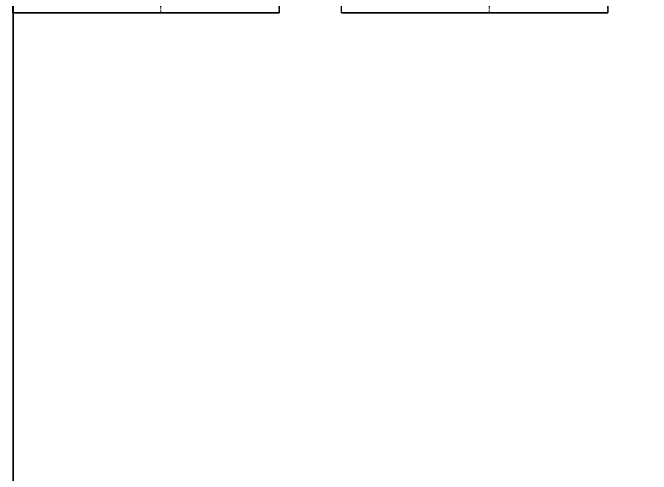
# Model space of a CAD drawing. Header units: millimetres. Extents: x 85186 to 129000, y -77269 to -36327.
# Drawn here: x 85317 to 88328, y -72689 to -70512 of the extents above; entities that cross this region are included whole.
import ezdxf

# ---------------------------------------------------------------- set-up
doc = ezdxf.new("R2010")
doc.units = ezdxf.units.MM
doc.linetypes.add('100', pattern=[30, 12, -18])

msp = doc.modelspace()

# ---------------------------------------------------------------- linework, layer by layer
for p, q in [((85318.615, -36326.918), (85318.615, -77269.2)), ((85317.175, -70511.858), (86574.299, -70511.858)), ((86867.052, -70511.858), (88124.177, -70511.858))]:
    msp.add_line(p, q)
at = {"color": 0}
for p, q in [((85317.175, -70511.858), (85317.175, -69308.236)), ((86867.052, -70511.858), (86867.052, -69308.236))]:
    msp.add_line(p, q, dxfattribs=at)
at = {"color": 3}
for p, q in [((86574.299, -69308.236), (86574.299, -70511.858)), ((88124.177, -69308.236), (88124.177, -70511.858))]:
    msp.add_line(p, q, dxfattribs=at)
msp.add_lwpolyline([(85318.615, -36326.918), (128998.287, -36326.918), (128998.287, -77269.2), (85318.615, -77269.2)], close=True)
at = {"color": 0}
for points in [[(85317.175, -69308.236), (86574.299, -69308.236), (86574.299, -70511.858), (85317.175, -70511.858)], [(86867.052, -69308.236), (88124.177, -69308.236), (88124.177, -70511.858), (86867.052, -70511.858)]]:
    msp.add_lwpolyline(points, close=True, dxfattribs=at)
at = {"color": 251, "linetype": '100', "ltscale": 0.2}
for points in [[(86574.299, -70163.159), (86013.764, -70163.159), (86013.764, -70511.858), (86574.299, -70511.858)], [(88124.177, -70163.159), (87563.642, -70163.159), (87563.642, -70511.858), (88124.177, -70511.858)]]:
    msp.add_lwpolyline(points, close=True, dxfattribs=at)

doc.saveas('drawing.dxf')
